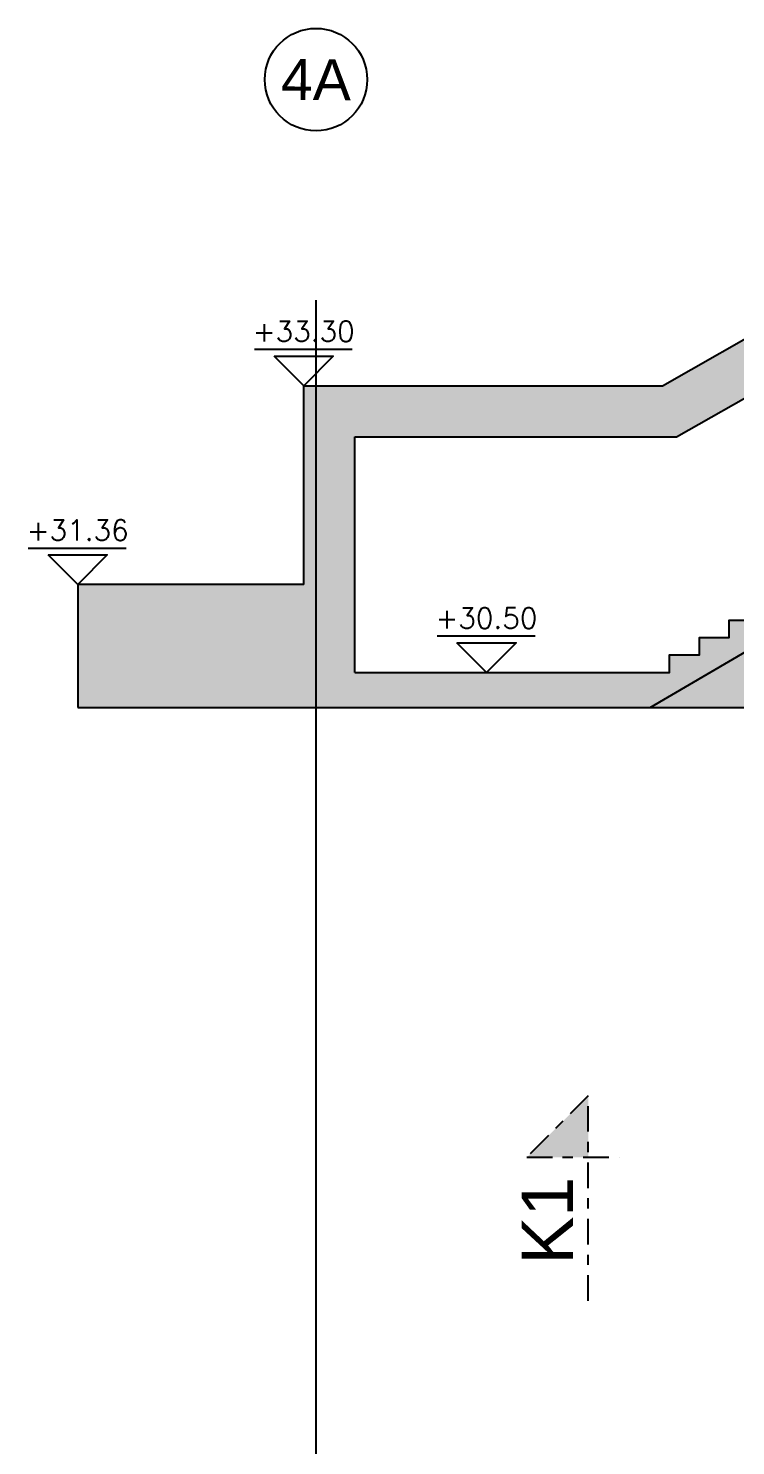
# Model space of a CAD drawing. Header units: millimetres. Extents: x 400382 to 401500, y 4543975 to 4544133.
# Drawn here: x 401449.49 to 401456.39, y 4544051.02 to 4544064.84 of the extents above; entities that cross this region are included whole.
import ezdxf
from ezdxf.enums import TextEntityAlignment as Align

# ---------------------------------------------------------------- set-up
doc = ezdxf.new("R2010")
doc.units = ezdxf.units.MM
for name, pattern in [('AKS', [3, 2.5, -0.25, 0, -0.25]), ('CENTER', [2, 1.25, -0.25, 0.25, -0.25]), ('CONTINU', [0]), ('HIDDEN', [0.375, 0.25, -0.125])]:
    doc.linetypes.add(name, pattern=pattern)
for name, color, linetype in [('aks prota', 2, 'AKS'), ('caks prota', 4, 'Continuous'), ('kesit prota', 1, 'Continuous'), ('kesit tarama prota', 252, 'Continuous'), ('kot prota', 4, 'Continuous'), ('merdiven prota', 2, 'Continuous'), ('PRT-CST-rc_level', 6, 'Continuous'), ('PRT-CST-rc_levermark', 4, 'Continuous'), ('skesit prota', 7, 'Continuous'), ('taks prota', 7, 'Continuous'), ('tkesit prota', 7, 'Continuous')]:
    doc.layers.add(name, color=color, linetype=linetype)
doc.styles.add('Arial', font='Arial.ttf')
doc.styles.add('OLCU', font='romanstw.shx')
doc.styles.add('TAKS', font='Arial Unicode.ttf')

# ---------------------------------------------------------------- blocks, each defined once
blk = doc.blocks.new('KOTK5')
at = {"layer": 'PRT-CST-rc_levermark'}
blk.add_line((216.7, 160), (-213.3, 160), dxfattribs=at)
blk.add_lwpolyline([(130, 130), (-130, 130), (0, 0)], close=True, dxfattribs=at)
at = {"layer": 'PRT-CST-rc_level', "style": 'OLCU'}
blk.add_attdef('000.00', text='', height=90, dxfattribs=at).set_placement((0, 193.1), align=Align.CENTER)

msp = doc.modelspace()

# ---------------------------------------------------------------- hatches: boundary and pattern name
at = {"layer": 'kesit tarama prota'}
h = msp.add_hatch(color=256, dxfattribs=at)
h.dxf.hatch_style = 1
h.paths.add_polyline_path([(401468.963, 4544059.417), (401465.855, 4544059.417), (401465.855, 4544062.657), (401465.355, 4544062.657), (401465.354, 4544062.47), (401465.064, 4544062.47), (401465.064, 4544062.3), (401464.774, 4544062.3), (401464.774, 4544062.13), (401464.484, 4544062.13), (401464.484, 4544061.96), (401464.194, 4544061.96), (401464.194, 4544061.79), (401463.904, 4544061.79), (401463.904, 4544061.62), (401463.614, 4544061.62), (401463.614, 4544061.45), (401463.324, 4544061.45), (401463.324, 4544061.28), (401463.034, 4544061.28), (401463.034, 4544061.11), (401462.744, 4544061.11), (401462.744, 4544060.94), (401462.454, 4544060.94), (401462.454, 4544060.77), (401462.164, 4544060.77), (401462.164, 4544060.6), (401461.874, 4544060.6), (401461.874, 4544060.43), (401461.584, 4544060.43), (401461.584, 4544060.26), (401461.294, 4544060.26), (401461.294, 4544060.09), (401461.004, 4544060.09), (401461.004, 4544059.92), (401460.714, 4544059.92), (401460.714, 4544059.75), (401457.484, 4544059.75), (401457.484, 4544059.58), (401457.194, 4544059.58), (401457.194, 4544059.41), (401456.904, 4544059.41), (401456.904, 4544059.24), (401456.614, 4544059.24), (401456.614, 4544059.07), (401456.324, 4544059.07), (401456.324, 4544058.9), (401456.034, 4544058.9), (401456.034, 4544058.73), (401455.744, 4544058.73), (401455.744, 4544058.56), (401452.674, 4544058.56), (401452.674, 4544060.857), (401455.81, 4544060.857), (401458.092, 4544062.157), (401460.702, 4544062.157), (401460.702, 4544062.657), (401457.956, 4544062.657), (401455.674, 4544061.357), (401452.174, 4544061.357), (401452.174, 4544059.417), (401449.969, 4544059.417), (401449.969, 4544058.217), (401468.963, 4544058.217)])
h.paths.add_polyline_path([(401460.542, 4544059.417), (401465.355, 4544062.239), (401465.355, 4544059.417)], flags=16)
h = msp.add_hatch(color=256, dxfattribs=at)
h.dxf.hatch_style = 1
h.paths.add_polyline_path([(401454.35, 4544053.83), (401454.95, 4544054.43), (401454.95, 4544053.83)])

# ---------------------------------------------------------------- linework, layer by layer
at = {"layer": 'aks prota', "ltscale": 10}
msp.add_line((401452.294, 4544037.191), (401452.294, 4544063.843), dxfattribs=at)
at = {"layer": 'caks prota', "ltscale": 0.05}
msp.add_circle((401452.294, 4544064.343), 0.5, dxfattribs=at)
at = {"layer": 'kesit prota', "color": 1}
for p, q in [((401455.81, 4544060.857), (401458.092, 4544062.157)), ((401452.174, 4544059.417), (401452.174, 4544061.357)), ((401452.674, 4544058.56), (401452.674, 4544060.857)), ((401452.674, 4544060.857), (401455.81, 4544060.857)), ((401452.174, 4544059.417), (401449.969, 4544059.417))]:
    msp.add_line(p, q, dxfattribs=at)
for points in [[(401452.174, 4544061.357), (401455.674, 4544061.357), (401457.956, 4544062.657), (401460.702, 4544062.657), (401460.702, 4544062.157)], [(401452.674, 4544058.56), (401455.744, 4544058.56), (401455.744, 4544058.73), (401456.034, 4544058.73), (401456.034, 4544058.9), (401456.324, 4544058.9), (401456.324, 4544059.07), (401456.614, 4544059.07)], [(401449.969, 4544058.217), (401468.963, 4544058.217)]]:
    msp.add_lwpolyline(points, dxfattribs=at)
at = {"layer": 'merdiven prota', "linetype": 'HIDDEN', "ltscale": 10}
for points in [[(401449.969, 4544059.417), (401449.969, 4544058.217)], [(401455.554, 4544058.217), (401457.601, 4544059.417)]]:
    msp.add_lwpolyline(points, dxfattribs=at)
at = {"layer": 'skesit prota', "linetype": 'CENTER', "ltscale": 0.2}
for p, q in [((401454.95, 4544054.43), (401454.35, 4544053.83)), ((401454.35, 4544053.83), (401455.25, 4544053.83))]:
    msp.add_line(p, q, dxfattribs=at)
msp.add_lwpolyline([(401454.95, 4544052.43), (401454.95, 4544054.43)], dxfattribs=at)

# ---------------------------------------------------------------- block references
at = {"layer": 'kot prota', "linetype": 'CONTINU', "ltscale": 0.1}
ref = msp.add_blockref('KOTK5', (401452.174, 4544061.357), dxfattribs=dict(at, xscale=-0.002222222222222222, yscale=0.002222222222222222, zscale=0.002222222222222222, rotation=359.9999999999036))
ref.add_attrib('000.00', '+33.30', dxfattribs={"layer": 'PRT-CST-rc_level', "height": 0.2, "style": 'OLCU'}).set_placement((401452.174, 4544061.787), align=Align.CENTER)
ref = msp.add_blockref('KOTK5', (401449.969, 4544059.417), dxfattribs=dict(at, xscale=-0.002222222222222222, yscale=0.002222222222222222, zscale=0.002222222222222222, rotation=359.9999999999036))
ref.add_attrib('000.00', '+31.36', dxfattribs={"layer": 'PRT-CST-rc_level', "height": 0.2, "style": 'OLCU'}).set_placement((401449.969, 4544059.847), align=Align.CENTER)
ref = msp.add_blockref('KOTK5', (401453.957, 4544058.56), dxfattribs=dict(at, xscale=-0.002222222222222222, yscale=0.002222222222222222, zscale=0.002222222222222222, rotation=359.9999999999036))
ref.add_attrib('000.00', '+30.50', dxfattribs={"layer": 'PRT-CST-rc_level', "height": 0.2, "style": 'OLCU'}).set_placement((401453.957, 4544058.99), align=Align.CENTER)

# ---------------------------------------------------------------- texts
at = {"layer": 'taks prota', "style": 'TAKS'}
msp.add_text('4A', height=0.4, rotation=359.5052, dxfattribs=at).set_placement((401452.294, 4544064.343), align=Align.MIDDLE_CENTER)
at = {"layer": 'tkesit prota', "style": 'Arial'}
msp.add_text('K1', height=0.5, rotation=90, dxfattribs=at).set_placement((401454.8, 4544052.785))

doc.saveas('drawing.dxf')
